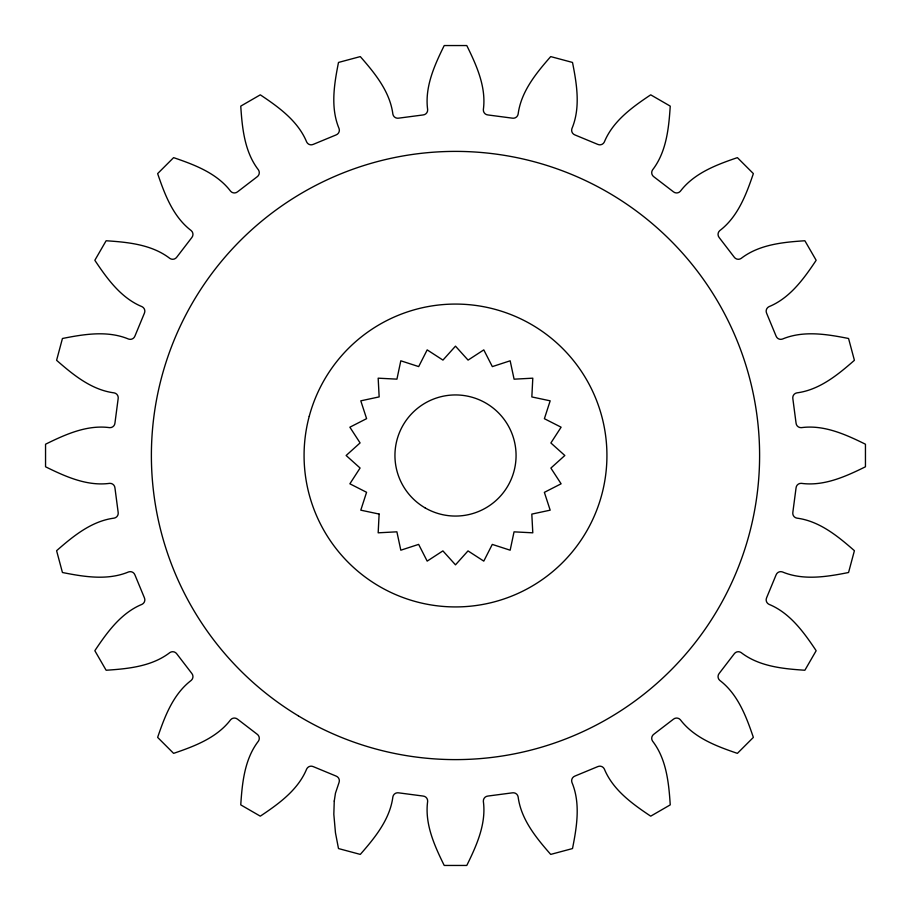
<?xml version="1.0" encoding="UTF-8"?>
<svg xmlns="http://www.w3.org/2000/svg" width="911" height="911" viewBox="0 0 911 911"><rect width="100%" height="100%" fill="white"/><g stroke="black" fill="none" stroke-linecap="round" stroke-linejoin="round"><path stroke-width="1.37" d="M334.257 801.042L333.825 814.297L335.464 832.802L338.493 848.562L360.3 854.404C374.808 837.847 389.976 819.41 392.88 796.818A4.954 4.954 0 0 1 398.642 792.843L423.103 796.055A4.954 4.954 0 0 1 427.646 801.395C424.594 823.965 434.49 845.704 444.215 865.45L466.785 865.45C476.51 845.704 486.406 823.965 483.354 801.395A4.954 4.954 0 0 1 487.897 796.055L512.358 792.843A4.954 4.954 0 0 1 518.12 796.818C521.024 819.41 536.192 837.847 550.699 854.404L572.507 848.562C576.788 826.96 580.717 803.411 571.926 782.401A4.954 4.954 0 0 1 574.932 776.07L597.73 766.629A4.954 4.954 0 0 1 604.323 768.975C612.978 790.053 632.405 803.935 650.705 816.165L670.245 804.88C668.799 782.913 666.488 759.148 652.572 741.121A4.954 4.954 0 0 1 653.836 734.232L673.411 719.212A4.954 4.954 0 0 1 680.392 719.781C694.193 737.899 716.558 746.268 737.398 753.363L753.363 737.398C746.268 716.558 737.899 694.193 719.781 680.392A4.954 4.954 0 0 1 719.212 673.411L734.232 653.836A4.954 4.954 0 0 1 741.121 652.572C759.148 666.488 782.913 668.799 804.88 670.245L816.165 650.705C803.935 632.405 790.053 612.978 768.975 604.323A4.954 4.954 0 0 1 766.629 597.73L776.07 574.932A4.954 4.954 0 0 1 782.401 571.926C803.411 580.717 826.96 576.788 848.562 572.507L854.404 550.699C837.847 536.192 819.41 521.024 796.818 518.12A4.954 4.954 0 0 1 792.843 512.358L796.055 487.897A4.954 4.954 0 0 1 801.395 483.354C823.965 486.406 845.704 476.51 865.45 466.785L865.45 444.215C845.704 434.49 823.965 424.594 801.395 427.646A4.954 4.954 0 0 1 796.055 423.103L792.843 398.642A4.954 4.954 0 0 1 796.818 392.88C819.41 389.976 837.847 374.808 854.404 360.3L848.562 338.493C826.96 334.212 803.411 330.283 782.401 339.074A4.954 4.954 0 0 1 776.07 336.068L766.629 313.27A4.954 4.954 0 0 1 768.975 306.677C790.053 298.022 803.935 278.595 816.165 260.295L804.88 240.755C782.913 242.201 759.148 244.512 741.121 258.428A4.954 4.954 0 0 1 734.232 257.164L719.212 237.589A4.954 4.954 0 0 1 719.781 230.608C737.899 216.807 746.268 194.442 753.363 173.602L737.398 157.637C716.558 164.732 694.193 173.101 680.392 191.219A4.954 4.954 0 0 1 673.411 191.788L653.836 176.768A4.954 4.954 0 0 1 652.572 169.879C666.488 151.852 668.799 128.087 670.245 106.12L650.705 94.835C632.405 107.065 612.978 120.947 604.323 142.025A4.954 4.954 0 0 1 597.73 144.371L574.932 134.93A4.954 4.954 0 0 1 571.926 128.599C580.717 107.589 576.788 84.04 572.507 62.438L550.699 56.596C536.192 73.153 521.024 91.59 518.12 114.182A4.954 4.954 0 0 1 512.358 118.157L487.897 114.945A4.954 4.954 0 0 1 483.354 109.605C486.406 87.035 476.51 65.296 466.785 45.55L444.215 45.55C434.49 65.296 424.594 87.035 427.646 109.605A4.954 4.954 0 0 1 423.103 114.945L398.642 118.157A4.954 4.954 0 0 1 392.88 114.182C389.976 91.59 374.808 73.153 360.3 56.596L338.493 62.438C334.212 84.04 330.283 107.589 339.074 128.599A4.954 4.954 0 0 1 336.068 134.93L313.27 144.371A4.954 4.954 0 0 1 306.677 142.025C298.022 120.947 278.595 107.065 260.295 94.835L240.755 106.12C242.201 128.087 244.512 151.852 258.428 169.879A4.954 4.954 0 0 1 257.164 176.768L237.589 191.788A4.954 4.954 0 0 1 230.608 191.219C216.807 173.101 194.442 164.732 173.602 157.637L157.637 173.602C164.732 194.442 173.101 216.807 191.219 230.608A4.954 4.954 0 0 1 191.788 237.589L176.768 257.164A4.954 4.954 0 0 1 169.879 258.428C151.852 244.512 128.087 242.201 106.12 240.755L94.835 260.295C107.065 278.595 120.947 298.022 142.025 306.677A4.954 4.954 0 0 1 144.371 313.27L134.93 336.068A4.954 4.954 0 0 1 128.599 339.074C107.589 330.283 84.04 334.212 62.438 338.493L56.596 360.3C73.153 374.808 91.59 389.976 114.182 392.88A4.954 4.954 0 0 1 118.157 398.642L114.945 423.103A4.954 4.954 0 0 1 109.605 427.646C87.035 424.594 65.296 434.49 45.55 444.215L45.55 466.785C65.296 476.51 87.035 486.406 109.605 483.354A4.954 4.954 0 0 1 114.945 487.897L118.157 512.358A4.954 4.954 0 0 1 114.182 518.12C91.59 521.024 73.153 536.192 56.596 550.699L62.438 572.507C84.04 576.788 107.589 580.717 128.599 571.926A4.954 4.954 0 0 1 134.93 574.932L144.371 597.73A4.954 4.954 0 0 1 142.025 604.323C120.947 612.978 107.065 632.405 94.835 650.705L106.12 670.245C128.087 668.799 151.852 666.488 169.879 652.572A4.954 4.954 0 0 1 176.768 653.836L191.788 673.411A4.954 4.954 0 0 1 191.219 680.392C173.101 694.193 164.732 716.558 157.637 737.398L173.602 753.363C194.442 746.268 216.807 737.899 230.608 719.781A4.954 4.954 0 0 1 237.589 719.212L257.164 734.232A4.954 4.954 0 0 1 258.428 741.121C244.512 759.148 242.201 782.913 240.755 804.88L260.295 816.165C278.595 803.935 298.022 790.053 306.677 768.975A4.954 4.954 0 0 1 313.27 766.629L336.068 776.07A4.954 4.954 0 0 1 339.074 782.401L335.464 793.174L334.257 801.042M379.124 514.055L378.167 532.821L396.889 531.819L400.817 550.198L418.639 544.391L427.179 561.119L442.894 550.893L455.489 564.843L468.015 550.904L483.787 561.119L492.282 544.414L510.16 550.198L514.043 531.853L532.798 532.821L531.808 514.1L550.176 510.171L544.368 492.35L561.108 483.798L550.882 468.083L564.831 455.5L550.882 442.974L561.108 427.202L544.391 418.707L550.176 400.829L531.842 396.945L532.798 378.179L514.089 379.181L510.16 360.802L492.339 366.609L483.787 349.881L468.072 360.107L455.489 346.157L442.951 360.096L427.179 349.881L418.684 366.586L400.806 360.802L396.934 379.147L378.167 378.179L379.158 396.9L360.79 400.829L366.598 418.65L349.87 427.202L360.084 442.917L346.134 455.5L360.084 468.026L349.87 483.798L366.575 492.293L360.79 510.171L379.124 514.055M309.239 416.304L308.829 417.842A151.42 151.42 0 0 0 308.829 493.158L309.239 494.696A151.42 151.42 0 0 0 416.304 601.761L417.842 602.171A151.42 151.42 0 0 0 493.158 602.171L494.696 601.761A151.42 151.42 0 0 0 601.761 494.696L602.171 493.158A151.42 151.42 0 0 0 602.171 417.842L601.761 416.304A151.42 151.42 0 0 0 494.696 309.239L493.158 308.829A151.42 151.42 0 0 0 417.842 308.829L416.304 309.239A151.42 151.42 0 0 0 309.239 416.304M298.375 715.875A304.103 304.103 0 0 0 759.546 461.399A304.103 304.103 0 0 0 308.578 189.237A304.103 304.103 0 0 0 298.375 715.875M425.221 507.951A60.57 60.57 0 0 0 516.07 455.5A60.57 60.57 0 0 0 425.221 403.049A60.57 60.57 0 0 0 425.221 507.951"/></g></svg>
